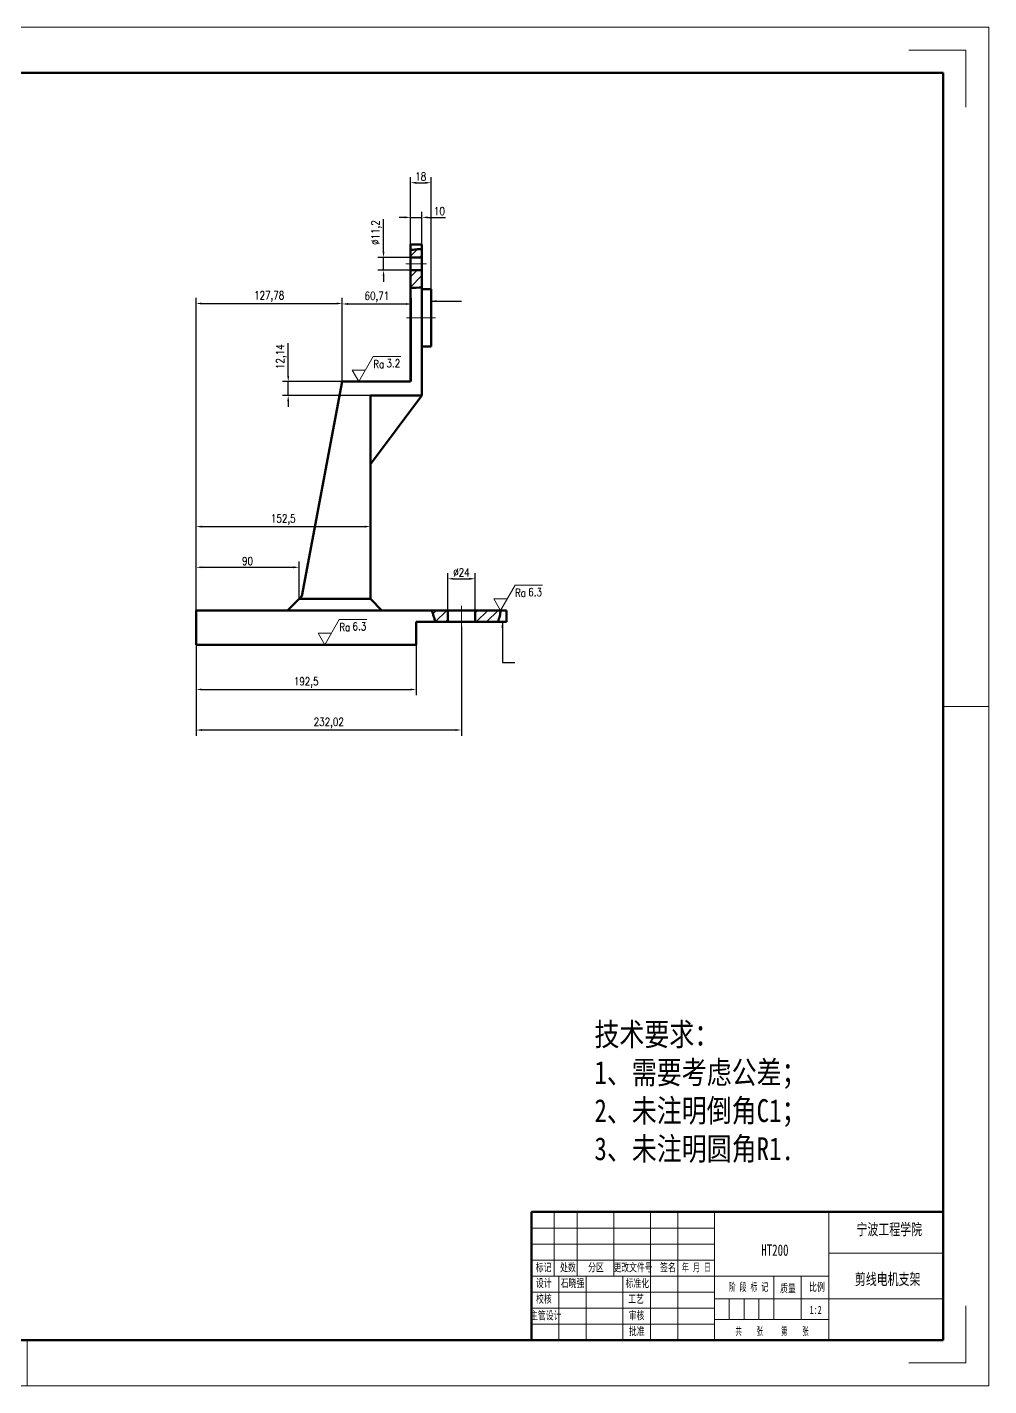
# Model space of a CAD drawing. Header units: millimetres. Extents: x 0 to 841, y 0 to 594.
# Drawn here: x 421 to 841, y 0 to 594 of the extents above; entities that cross this region are included whole.
import ezdxf

# ---------------------------------------------------------------- set-up
doc = ezdxf.new("R2010")
doc.units = ezdxf.units.MM
doc.header["$PDSIZE"] = -1
doc.linetypes.add('CENTERX2', pattern=[20.32, 12.7, -2.54, 2.54, -2.54])
doc.layers.get('0').update_dxf_attribs({"lineweight": 0})
doc.layers.get('Defpoints').update_dxf_attribs({"lineweight": 0})
for name, color, linetype, lineweight in [('中心线', 1, 'CENTERX2', 0), ('剖面线', 4, 'Continuous', 0), ('尺寸线', 3, 'Continuous', 0), ('文字', 4, 'Continuous', 0), ('符号', 6, 'Continuous', 0), ('粗实线', 255, 'Continuous', 50), ('细实线', 7, 'Continuous', 0)]:
    doc.layers.add(name, color=color, linetype=linetype, lineweight=lineweight)
doc.styles.add('SLDTEXTSTYLE0', font='TXT', dxfattribs={"width": 0.7, "bigfont": 'bigfont'})
doc.styles.add('SLDTEXTSTYLE1', font='TXT', dxfattribs={"width": 0.7})
doc.styles.add('SLDTEXTSTYLE2', font='TXT', dxfattribs={"width": 0.566667, "bigfont": 'bigfont'})
doc.styles.add('SLDTEXTSTYLE3', font='TXT', dxfattribs={"width": 0.614286, "bigfont": 'bigfont'})
doc.styles.add('SLDTEXTSTYLE4', font='TXT', dxfattribs={"width": 0.62, "bigfont": 'bigfont'})
doc.styles.get("Standard").update_dxf_attribs({"font": 'txt.shx', "width": 0.8})
doc.dimstyles.new('副本 ISO-25', dxfattribs={"dimtxt": 3.5, "dimasz": 2.5, "dimexe": 2.5, "dimexo": 0, "dimgap": 1, "dimtad": 1, "dimlfac": 2, "dimtxsty": 'Standard', "dimcen": 2.5, "dimclrd": 3, "dimclre": 3, "dimclrt": 256, "dimadec": 0, "dimazin": 0, "dimtfac": 1, "dimtmove": 0, "dimatfit": 3, "dimfxl": 0, "dimarcsym": 0})

# ---------------------------------------------------------------- blocks, each defined once
blk = doc.blocks.new('*D86')
at = {"layer": 'Defpoints', "color": 0}
for p in [(593.12, 510.84), (588.12, 499.03), (593.12, 499.03)]:
    blk.add_point(p, dxfattribs=at)
at = {"layer": '尺寸线', "color": 3, "lineweight": -2}
for p, q in [((585.62, 510.84), (583.12, 510.84)), ((588.12, 499.03), (588.12, 513.34)), ((588.12, 510.84), (593.12, 510.84)), ((593.12, 499.03), (593.12, 513.34)), ((595.62, 510.84), (603.39, 510.84))]:
    blk.add_line(p, q, dxfattribs=at)
at = {"layer": '尺寸线', "color": 3}
for points in [[(585.62, 511.26), (585.62, 510.43), (588.12, 510.84)], [(595.62, 511.26), (595.62, 510.43), (593.12, 510.84)]]:
    blk.add_solid(points, dxfattribs=at)
at = {"layer": '尺寸线', "insert": (600.76, 513.59), "char_height": 3.5, "attachment_point": 5}
blk.add_mtext('10', dxfattribs=at)
blk = doc.blocks.new('*D87')
at = {"layer": 'Defpoints', "color": 0}
for p in [(597.12, 525.99), (588.12, 499.03), (597.12, 479.45)]:
    blk.add_point(p, dxfattribs=at)
at = {"layer": '尺寸线', "color": 3, "lineweight": -2}
for p, q in [((588.12, 499.03), (588.12, 528.49)), ((590.62, 525.99), (594.62, 525.99)), ((597.12, 479.45), (597.12, 528.49))]:
    blk.add_line(p, q, dxfattribs=at)
at = {"layer": '尺寸线', "color": 3}
for points in [[(590.62, 526.41), (590.62, 525.57), (588.12, 525.99)], [(594.62, 526.41), (594.62, 525.57), (597.12, 525.99)]]:
    blk.add_solid(points, dxfattribs=at)
at = {"layer": '尺寸线', "insert": (592.62, 528.74), "char_height": 3.5, "attachment_point": 5}
blk.add_mtext('18', dxfattribs=at)
blk = doc.blocks.new('*D88')
at = {"layer": 'Defpoints', "color": 0}
for p in [(576.34, 493.3), (588.12, 493.3), (588.12, 487.7)]:
    blk.add_point(p, dxfattribs=at)
at = {"layer": '尺寸线', "color": 3, "lineweight": -2}
for p, q in [((576.34, 495.8), (576.34, 510.1)), ((588.12, 493.3), (573.84, 493.3)), ((576.34, 487.7), (576.34, 493.3)), ((588.12, 487.7), (573.84, 487.7)), ((576.34, 485.2), (576.34, 482.7))]:
    blk.add_line(p, q, dxfattribs=at)
at = {"layer": '尺寸线', "color": 3}
for points in [[(575.92, 495.8), (576.75, 495.8), (576.34, 493.3)], [(575.92, 485.2), (576.75, 485.2), (576.34, 487.7)]]:
    blk.add_solid(points, dxfattribs=at)
at = {"layer": '尺寸线', "insert": (573.29, 504.2), "char_height": 3.5, "attachment_point": 5, "rotation": 90}
blk.add_mtext('%%C11,2', dxfattribs=at)
blk = doc.blocks.new('*D89')
at = {"layer": 'Defpoints', "color": 0}
for p in [(588.62, 472.98), (558.27, 439.03), (588.62, 439.03)]:
    blk.add_point(p, dxfattribs=at)
at = {"layer": '尺寸线', "color": 3, "lineweight": -2}
for p, q in [((558.27, 439.03), (558.27, 475.48)), ((588.62, 439.03), (588.62, 475.48)), ((560.77, 472.98), (586.12, 472.98))]:
    blk.add_line(p, q, dxfattribs=at)
at = {"layer": '尺寸线', "color": 3}
for points in [[(560.77, 473.4), (560.77, 472.56), (558.27, 472.98)], [(586.12, 473.4), (586.12, 472.56), (588.62, 472.98)]]:
    blk.add_solid(points, dxfattribs=at)
at = {"layer": '尺寸线', "insert": (573.45, 476.02), "char_height": 3.5, "attachment_point": 5}
blk.add_mtext('60,71', dxfattribs=at)
blk = doc.blocks.new('*D90')
at = {"layer": 'Defpoints', "color": 0}
for p in [(534.65, 439.03), (558.27, 439.03), (570.63, 432.96)]:
    blk.add_point(p, dxfattribs=at)
at = {"layer": '尺寸线', "color": 3, "lineweight": -2}
for p, q in [((534.65, 441.53), (534.65, 455.83)), ((558.27, 439.03), (532.15, 439.03)), ((534.65, 432.96), (534.65, 439.03)), ((570.63, 432.96), (532.15, 432.96)), ((534.65, 430.46), (534.65, 427.96))]:
    blk.add_line(p, q, dxfattribs=at)
at = {"layer": '尺寸线', "color": 3}
for points in [[(534.24, 441.53), (535.07, 441.53), (534.65, 439.03)], [(534.24, 430.46), (535.07, 430.46), (534.65, 432.96)]]:
    blk.add_solid(points, dxfattribs=at)
at = {"layer": '尺寸线', "insert": (531.61, 449.93), "char_height": 3.5, "attachment_point": 5, "rotation": 90}
blk.add_mtext('12,14', dxfattribs=at)
blk = doc.blocks.new('*D91')
at = {"layer": 'Defpoints', "color": 0}
for p in [(558.27, 473.19), (558.27, 439.03), (494.38, 339.03)]:
    blk.add_point(p, dxfattribs=at)
at = {"layer": '尺寸线', "color": 3, "lineweight": -2}
for p, q in [((494.38, 339.03), (494.38, 475.69)), ((558.27, 439.03), (558.27, 475.69)), ((496.88, 473.19), (555.77, 473.19))]:
    blk.add_line(p, q, dxfattribs=at)
at = {"layer": '尺寸线', "color": 3}
for points in [[(496.88, 473.61), (496.88, 472.77), (494.38, 473.19)], [(555.77, 473.61), (555.77, 472.77), (558.27, 473.19)]]:
    blk.add_solid(points, dxfattribs=at)
at = {"layer": '尺寸线', "insert": (526.33, 476.23), "char_height": 3.5, "attachment_point": 5}
blk.add_mtext('127,78', dxfattribs=at)
blk = doc.blocks.new('*D92')
at = {"layer": 'Defpoints', "color": 0}
for p in [(570.63, 375.65), (494.38, 339.03), (570.63, 344.03)]:
    blk.add_point(p, dxfattribs=at)
at = {"layer": '尺寸线', "color": 3, "lineweight": -2}
for p, q in [((494.38, 339.03), (494.38, 378.15)), ((496.88, 375.65), (568.13, 375.65)), ((570.63, 344.03), (570.63, 378.15))]:
    blk.add_line(p, q, dxfattribs=at)
at = {"layer": '尺寸线', "color": 3}
for points in [[(496.88, 376.06), (496.88, 375.23), (494.38, 375.65)], [(568.13, 376.06), (568.13, 375.23), (570.63, 375.65)]]:
    blk.add_solid(points, dxfattribs=at)
at = {"layer": '尺寸线', "insert": (532.51, 378.69), "char_height": 3.5, "attachment_point": 5}
blk.add_mtext('152,5', dxfattribs=at)
blk = doc.blocks.new('*D93')
at = {"layer": 'Defpoints', "color": 0}
for p in [(539.38, 357.86), (494.38, 339.03), (539.38, 344.03)]:
    blk.add_point(p, dxfattribs=at)
at = {"layer": '尺寸线', "color": 3, "lineweight": -2}
for p, q in [((494.38, 339.03), (494.38, 360.36)), ((496.88, 357.86), (536.88, 357.86)), ((539.38, 344.03), (539.38, 360.36))]:
    blk.add_line(p, q, dxfattribs=at)
at = {"layer": '尺寸线', "color": 3}
for points in [[(496.88, 358.28), (496.88, 357.44), (494.38, 357.86)], [(536.88, 358.28), (536.88, 357.44), (539.38, 357.86)]]:
    blk.add_solid(points, dxfattribs=at)
at = {"layer": '尺寸线', "insert": (516.88, 360.61), "char_height": 3.5, "attachment_point": 5}
blk.add_mtext('90', dxfattribs=at)
blk = doc.blocks.new('*D94')
at = {"layer": 'Defpoints', "color": 0}
for p in [(494.38, 324.03), (590.63, 324.03), (590.63, 304.45)]:
    blk.add_point(p, dxfattribs=at)
at = {"layer": '尺寸线', "color": 3, "lineweight": -2}
for p, q in [((494.38, 324.03), (494.38, 301.95)), ((590.63, 324.03), (590.63, 301.95)), ((496.88, 304.45), (588.13, 304.45))]:
    blk.add_line(p, q, dxfattribs=at)
at = {"layer": '尺寸线', "color": 3}
for points in [[(496.88, 304.87), (496.88, 304.04), (494.38, 304.45)], [(588.13, 304.87), (588.13, 304.04), (590.63, 304.45)]]:
    blk.add_solid(points, dxfattribs=at)
at = {"layer": '尺寸线', "insert": (542.51, 307.49), "char_height": 3.5, "attachment_point": 5}
blk.add_mtext('192,5', dxfattribs=at)
blk = doc.blocks.new('*D95')
at = {"layer": 'Defpoints', "color": 0}
for p in [(610.39, 332.03), (494.38, 324.03), (494.38, 286.72)]:
    blk.add_point(p, dxfattribs=at)
at = {"layer": '尺寸线', "color": 3, "lineweight": -2}
for p, q in [((610.39, 332.03), (610.39, 284.22)), ((494.38, 324.03), (494.38, 284.22)), ((607.89, 286.72), (496.88, 286.72))]:
    blk.add_line(p, q, dxfattribs=at)
at = {"layer": '尺寸线', "color": 3}
for points in [[(496.88, 287.14), (496.88, 286.31), (494.38, 286.72)], [(607.89, 287.14), (607.89, 286.31), (610.39, 286.72)]]:
    blk.add_solid(points, dxfattribs=at)
at = {"layer": '尺寸线', "insert": (552.39, 289.77), "char_height": 3.5, "attachment_point": 5}
blk.add_mtext('232,02', dxfattribs=at)
blk = doc.blocks.new('*D96')
at = {"layer": 'Defpoints', "color": 0}
for p in [(616.39, 352.85), (604.39, 339.03), (616.39, 339.03)]:
    blk.add_point(p, dxfattribs=at)
at = {"layer": '尺寸线', "color": 3, "lineweight": -2}
for p, q in [((604.39, 339.03), (604.39, 355.35)), ((606.89, 352.85), (613.89, 352.85)), ((616.39, 339.03), (616.39, 355.35))]:
    blk.add_line(p, q, dxfattribs=at)
at = {"layer": '尺寸线', "color": 3}
for points in [[(606.89, 353.27), (606.89, 352.44), (604.39, 352.85)], [(613.89, 353.27), (613.89, 352.44), (616.39, 352.85)]]:
    blk.add_solid(points, dxfattribs=at)
at = {"layer": '尺寸线', "insert": (610.39, 355.6), "char_height": 3.5, "attachment_point": 5}
blk.add_mtext('%%C24', dxfattribs=at)
blk = doc.blocks.new('biamancucaodu')
at = {"layer": '符号'}
for p, q in [((0, 0), (6.35, 11)), ((6.35, 11), (18.35, 11)), ((-2.89, 5), (2.89, 5)), ((-2.89, 5), (2.89, 5)), ((-2.89, 5), (0, 0))]:
    blk.add_line(p, q, dxfattribs=at)
at = {"layer": '符号', "insert": (6.35, 9.41), "char_height": 3.5, "attachment_point": 1}
blk.add_mtext_dynamic_manual_height_columns('Ra', width=13.1483, gutter_width=25, heights=[0], dxfattribs=at)
at = {"layer": '符号', "width": 0.8}
blk.add_attdef('RA', (12.13, 6.26), '', height=3.5, dxfattribs=at)

msp = doc.modelspace()

# ---------------------------------------------------------------- hatches: boundary and pattern name
at = {"layer": '剖面线'}
h = msp.add_hatch(dxfattribs=at)
h.set_pattern_fill('ANSI31', color=256, angle=3e-322, style=0)
edge = h.paths.add_edge_path(flags=0)
edge.add_spline(control_points=[(593.1246, 496.9561), (591.4488, 496.953), (589.7667, 496.8044), (588.1246, 496.5139)], knot_values=[0, 0, 0, 0, 0.01005521, 0.01005521, 0.01005521, 0.01005521], weights=[1, 1, 1, 1], degree=3, periodic=0)
edge.add_spline(control_points=[(588.1246, 496.5139), (588.9031, 496.6516), (590.5634, 496.8778), (592.2373, 496.9544), (593.1246, 496.9561)], knot_values=[0.54348719, 0.54348719, 0.54348719, 0.54348719, 0.57370403, 0.60761787, 0.60761787, 0.60761787, 0.60761787], weights=[1, 1, 1, 1, 1], degree=3, periodic=0)
h = msp.add_hatch(dxfattribs=at)
h.set_pattern_fill('ANSI31', color=256, angle=3e-322, style=0)
edge = h.paths.add_edge_path(flags=0)
edge.add_spline(control_points=[(593.1246, 496.9561), (592.2373, 496.9544), (590.5634, 496.8778), (588.9031, 496.6516), (588.1246, 496.5139)], knot_values=[0.39238213, 0.39238213, 0.39238213, 0.39238213, 0.42629597, 0.45651281, 0.45651281, 0.45651281, 0.45651281], weights=[1, 1, 1, 1, 1], degree=3, periodic=0)
edge.add_line((588.1246, 496.5139), (588.1246, 493.2999))
edge.add_line((588.1246, 493.2999), (593.1246, 493.2999))
edge.add_line((593.1246, 493.2999), (593.1246, 496.9561))
h = msp.add_hatch(dxfattribs=at)
h.set_pattern_fill('ANSI31', color=256, angle=3e-322, style=0)
edge = h.paths.add_edge_path(flags=0)
edge.add_line((593.1246, 487.6999), (588.1246, 487.6999))
edge.add_line((588.1246, 487.6999), (588.1246, 480.0693))
edge.add_spline(control_points=[(588.1246, 480.0693), (589.841, 480.0101), (591.4924, 480.0359), (593.1246, 480.2378)], knot_values=[0.89222649, 0.89222649, 0.89222649, 0.89222649, 0.95672619, 0.95672619, 0.95672619, 0.95672619], weights=[1, 1, 1, 1], degree=3, periodic=0)
edge.add_line((593.1246, 480.2378), (593.1246, 487.6999))
h = msp.add_hatch(dxfattribs=at)
h.set_pattern_fill('ANSI31', color=256, angle=3e-322, style=0)
edge = h.paths.add_edge_path(flags=0)
edge.add_spline(control_points=[(593.1246, 480.2378), (591.4924, 480.0359), (589.841, 480.0101), (588.1246, 480.0693)], knot_values=[0.04327381, 0.04327381, 0.04327381, 0.04327381, 0.10777351, 0.10777351, 0.10777351, 0.10777351], weights=[1, 1, 1, 1], degree=3, periodic=0)
edge.add_spline(control_points=[(588.1246, 480.0693), (589.841, 480.0101), (591.4924, 480.0359), (593.1246, 480.2378)], knot_values=[0.89222649, 0.89222649, 0.89222649, 0.89222649, 0.95672619, 0.95672619, 0.95672619, 0.95672619], weights=[1, 1, 1, 1], degree=3, periodic=0)
h = msp.add_hatch(dxfattribs=at)
h.set_pattern_fill('ANSI31', color=256, angle=3e-322, style=0)
edge = h.paths.add_edge_path(flags=0)
edge.add_line((604.3905, 339.0299), (597.3896, 339.0299))
edge.add_spline(control_points=[(597.3896, 339.0299), (598.0079, 337.3856), (598.5583, 335.7167), (598.9127, 334.0299)], knot_values=[0.9115665, 0.9115665, 0.9115665, 0.9115665, 0.94905905, 0.94905905, 0.94905905, 0.94905905], weights=[1, 1, 1, 1], degree=3, periodic=0)
edge.add_line((598.9127, 334.0299), (604.3905, 334.0299))
edge.add_line((604.3905, 334.0299), (604.3905, 339.0299))
h = msp.add_hatch(dxfattribs=at)
h.set_pattern_fill('ANSI31', color=256, angle=3e-322, style=0)
edge = h.paths.add_edge_path(flags=0)
edge.add_spline(control_points=[(597.3896, 339.0299), (598.0079, 337.3856), (598.5583, 335.7167), (598.9127, 334.0299)], knot_values=[0.9115665, 0.9115665, 0.9115665, 0.9115665, 0.94905905, 0.94905905, 0.94905905, 0.94905905], weights=[1, 1, 1, 1], degree=3, periodic=0)
edge.add_spline(control_points=[(598.9127, 334.0299), (598.5583, 335.7167), (598.0079, 337.3856), (597.3896, 339.0299)], knot_values=[0.05094095, 0.05094095, 0.05094095, 0.05094095, 0.0884335, 0.0884335, 0.0884335, 0.0884335], weights=[1, 1, 1, 1], degree=3, periodic=0)
h = msp.add_hatch(dxfattribs=at)
h.set_pattern_fill('ANSI31', color=256, angle=3e-322, style=0)
edge = h.paths.add_edge_path(flags=0)
edge.add_line((627.4903, 339.0299), (616.3905, 339.0299))
edge.add_line((616.3905, 339.0299), (616.3905, 334.0299))
edge.add_line((616.3905, 334.0299), (626.4384, 334.0299))
edge.add_spline(control_points=[(626.4384, 334.0299), (626.657, 334.9044), (627.2537, 336.5348), (627.4584, 338.2132), (627.4903, 339.0299)], knot_values=[0.2932336, 0.2932336, 0.2932336, 0.2932336, 0.31393082, 0.33315939, 0.33315939, 0.33315939, 0.33315939], weights=[1, 1, 1, 1, 1], degree=3, periodic=0)
h = msp.add_hatch(dxfattribs=at)
h.set_pattern_fill('ANSI31', color=256, angle=3e-322, style=0)
edge = h.paths.add_edge_path(flags=0)
edge.add_spline(control_points=[(627.4903, 339.0299), (627.4584, 338.2132), (627.2537, 336.5348), (626.657, 334.9044), (626.4384, 334.0299)], knot_values=[0.66684061, 0.66684061, 0.66684061, 0.66684061, 0.68606918, 0.7067664, 0.7067664, 0.7067664, 0.7067664], weights=[1, 1, 1, 1, 1], degree=3, periodic=0)
edge.add_spline(control_points=[(626.4384, 334.0299), (626.657, 334.9044), (627.2537, 336.5348), (627.4584, 338.2132), (627.4903, 339.0299)], knot_values=[0.2932336, 0.2932336, 0.2932336, 0.2932336, 0.31393082, 0.33315939, 0.33315939, 0.33315939, 0.33315939], weights=[1, 1, 1, 1, 1], degree=3, periodic=0)

# ---------------------------------------------------------------- linework, layer by layer
for p, q in [((841.0102, 594.0014), (0.0102, 594.0014)), ((841.0102, 0.0014), (841.0102, 594.0014)), ((831.0102, 584.0014), (806.0102, 584.0014)), ((831.0102, 584.0014), (831.0102, 559.0014)), ((821.0102, 297.0014), (841.0102, 297.0014)), ((831.0102, 10.0014), (831.0102, 35.0014)), ((420.5102, 20.0014), (420.5102, 0.0014)), ((831.0102, 10.0014), (806.0102, 10.0014)), ((0.0102, 0.0014), (841.0102, 0.0014))]:
    msp.add_line(p, q)
at = {"layer": '中心线'}
for p, q in [((586.1246, 490.4999), (595.1246, 490.4999)), ((599.1246, 466.9464), (586.1246, 466.9464)), ((610.3905, 332.0299), (610.3905, 341.0299))]:
    msp.add_line(p, q, dxfattribs=at)
at = {"layer": '粗实线'}
for p, q in [((821.0102, 574.0014), (20.0102, 574.0014)), ((821.0102, 20.0014), (821.0102, 574.0014)), ((588.1246, 499.0299), (593.1246, 499.0299)), ((588.1246, 496.5139), (588.1246, 499.0299)), ((593.1246, 499.0299), (593.1246, 496.9561)), ((588.1246, 493.2999), (588.1246, 496.5139)), ((588.1246, 493.2999), (593.1246, 493.2999)), ((588.1246, 493.2999), (588.1246, 487.6999)), ((593.1246, 496.9561), (593.1246, 493.2999)), ((593.1246, 487.6999), (593.1246, 493.2999)), ((593.1246, 487.6999), (588.1246, 487.6999)), ((588.1246, 480.0693), (588.1246, 487.6999)), ((593.1246, 487.6999), (593.1246, 480.2378)), ((588.1246, 480.0693), (588.1246, 439.0299)), ((593.1246, 432.9595), (593.1246, 480.2378)), ((597.1246, 479.4464), (593.1246, 479.4464)), ((597.1246, 479.4464), (597.1246, 454.4464)), ((593.1246, 454.4464), (597.1246, 454.4464)), ((540.5457, 345.1942), (558.2702, 439.0299)), ((588.1246, 439.0299), (558.2702, 439.0299)), ((570.6313, 432.9595), (593.1246, 432.9595)), ((570.6313, 344.0299), (570.6313, 432.9595)), ((593.1246, 432.9595), (570.6313, 402.9595)), ((540.5457, 345.1942), (539.3813, 344.0299)), ((494.3813, 324.0299), (494.3813, 339.0299)), ((494.3813, 339.0299), (597.3896, 339.0299)), ((534.3813, 339.0299), (539.3813, 344.0299)), ((539.3813, 344.0299), (570.6313, 344.0299)), ((575.6313, 339.0299), (570.6313, 344.0299)), ((604.3905, 339.0299), (597.3896, 339.0299)), ((604.3905, 334.0299), (604.3905, 339.0299)), ((616.3905, 339.0299), (604.3905, 339.0299)), ((616.3905, 339.0299), (616.3905, 334.0299)), ((627.4903, 339.0299), (616.3905, 339.0299)), ((627.4903, 339.0299), (630.1496, 339.0299)), ((630.1496, 339.0299), (630.1496, 334.0299)), ((590.6313, 334.0299), (598.9127, 334.0299)), ((590.6313, 324.0299), (590.6313, 334.0299)), ((604.3905, 334.0299), (598.9127, 334.0299)), ((616.3905, 334.0299), (604.3905, 334.0299)), ((626.4384, 334.0299), (616.3905, 334.0299)), ((626.4384, 334.0299), (630.1496, 334.0299)), ((494.3813, 324.0299), (590.6313, 324.0299)), ((641.0102, 76.0014), (821.0102, 76.0014)), ((641.0102, 20.0014), (641.0102, 76.0014)), ((20.0102, 20.0014), (821.0102, 20.0014))]:
    msp.add_line(p, q, dxfattribs=at)
for points, knots in [([(593.1246, 496.9561), (592.2823, 496.9545), (591.4445, 496.918), (589.7781, 496.7707), (588.9495, 496.6598), (588.1246, 496.5139)], [0, 0, 0, 0, 0.5, 0.5, 1, 1, 1, 1]), ([(626.4384, 334.0299), (626.657, 334.9044), (627.2537, 336.5348), (627.4584, 338.2132), (627.4903, 339.0299)], [0.2932336026, 0.2932336026, 0.2932336026, 0.2932336026, 0.3139308167, 0.3331593934, 0.3331593934, 0.3331593934, 0.3331593934])]:
    msp.add_open_spline(points, degree=3, knots=knots, dxfattribs=at)
for points in [[(588.1246, 480.0693), (589.841, 480.0101), (591.4924, 480.0359), (593.1246, 480.2378)], [(597.3896, 339.0299), (598.0079, 337.3856), (598.5583, 335.7167), (598.9127, 334.0299)]]:
    msp.add_open_spline(points, degree=3, dxfattribs=at)
at = {"layer": '细实线'}
for p, q in [((651.0102, 76.0014), (651.0102, 48.0014)), ((661.0102, 76.0014), (661.0102, 48.0014)), ((677.0102, 76.0014), (677.0102, 48.0014)), ((693.0102, 76.0014), (693.0102, 48.0014)), ((705.0102, 76.0014), (705.0102, 20.0014)), ((721.0102, 76.0014), (721.0102, 20.0014)), ((771.0102, 20.0014), (771.0102, 76.0014)), ((821.0102, 76.0014), (821.0102, 20.0014)), ((641.0102, 69.0014), (721.0102, 69.0014)), ((641.0102, 62.0014), (721.0102, 62.0014)), ((641.0102, 55.0014), (721.0102, 55.0014)), ((771.0102, 58.0014), (821.0102, 58.0014)), ((641.0102, 48.0014), (771.0102, 48.0014)), ((653.0102, 48.0014), (653.0102, 20.0014)), ((665.0102, 48.0014), (665.0102, 20.0014)), ((681.0102, 48.0014), (681.0102, 20.0014)), ((693.0102, 48.0014), (693.0102, 20.0014)), ((747.0102, 29.0014), (747.0102, 48.0014)), ((759.0102, 29.0014), (759.0102, 48.0014)), ((641.0102, 41.0014), (721.0102, 41.0014)), ((721.0102, 38.0014), (771.0102, 38.0014)), ((727.5102, 38.0014), (727.5102, 29.0014)), ((734.0102, 38.0014), (734.0102, 29.0014)), ((740.5102, 38.0014), (740.5102, 29.0014)), ((771.0102, 38.0014), (821.0102, 38.0014)), ((641.0102, 34.0014), (721.0102, 34.0014)), ((641.0102, 27.0014), (721.0102, 27.0014)), ((721.0102, 29.0014), (771.0102, 29.0014)), ((821.0102, 20.0014), (641.0102, 20.0014))]:
    msp.add_line(p, q, dxfattribs=at)

# ---------------------------------------------------------------- block references
at = {"layer": '尺寸线'}
for p, values in [((565.4845, 439.0299), {'RA': '3.2'}), ((627.4903, 339.0299), {'RA': '6.3'}), ((550.6573, 324.0299), {'RA': '6.3'})]:
    msp.add_blockref('biamancucaodu', p, dxfattribs=at).add_auto_attribs(values)

# ---------------------------------------------------------------- texts
at = {"layer": '文字', "insert": (668.5531, 158.6731), "char_height": 10, "attachment_point": 1}
msp.add_mtext_dynamic_manual_height_columns('{\\fSimSun|b0|i0|c134|p2;技术要求：\\P1、需要考虑公差；\\P2、未注明倒角C1；\\P3、未注明圆角R1.}', width=158.653632, gutter_width=25, heights=[0], dxfattribs=at)
at = {"layer": '符号', "attachment_point": 2}
for s, insert, char_height, style in [('{\\fFangSong_GB2312|b0|i0|c134|p49;宁波工程学院}', (797.478, 70.9333), 5, 'SLDTEXTSTYLE0'), ('{\\fFangSong_GB2312|b0|i0|c134|p49;HT200}', (747.4644, 61.8453), 5, 'SLDTEXTSTYLE1'), ('{\\fFangSong_GB2312|b0|i0|c134|p49;标记}', (646.3198, 53.5236), 3.5, 'SLDTEXTSTYLE0'), ('{\\fFangSong_GB2312|b0|i0|c134|p49;处数}', (656.964, 53.5236), 3.5, 'SLDTEXTSTYLE0'), ('{\\fFangSong_GB2312|b0|i0|c134|p49;分区}', (669.231, 53.5253), 3.5, 'SLDTEXTSTYLE0'), ('{\\fFangSong_GB2312|b0|i0|c134|p49;更改文件号}', (685.3967, 53.5236), 3.5, 'SLDTEXTSTYLE0'), ('{\\fFangSong_GB2312|b0|i0|c134|p49;签名}', (700.6972, 53.5236), 3.5, 'SLDTEXTSTYLE0'), ('{\\fFangSong_GB2312|b0|i0|c134|p49;年 月 日}', (713.1789, 53.5236), 3.5, 'SLDTEXTSTYLE4'), ('{\\fFangSong_GB2312|b0|i0|c134|p49;剪线电机支架}', (796.7767, 49.1387), 5, 'SLDTEXTSTYLE0'), ('{\\fFangSong_GB2312|b0|i0|c134|p49;设计}', (646.4119, 46.6645), 3.5, 'SLDTEXTSTYLE0'), ('{\\fFangSong_GB2312|b0|i0|c134|p49;石晓强}', (658.9526, 46.6645), 3.5, 'SLDTEXTSTYLE0'), ('{\\fFangSong_GB2312|b0|i0|c134|p49;标准化}', (687.316, 46.598), 3.5, 'SLDTEXTSTYLE0'), ('{\\fFangSong_GB2312|b0|i0|c134|p49;阶 段 标 记}', (735.9255, 44.9744), 3.5, 'SLDTEXTSTYLE3'), ('{\\fFangSong_GB2312|b0|i0|c134|p49;质量}', (753.1735, 44.3657), 3.5, 'SLDTEXTSTYLE0'), ('{\\fFangSong_GB2312|b0|i0|c134|p49;比例}', (765.8518, 44.9744), 3.5, 'SLDTEXTSTYLE0'), ('{\\fFangSong_GB2312|b0|i0|c134|p49;校核}', (646.4545, 39.7853), 3.5, 'SLDTEXTSTYLE0'), ('{\\fFangSong_GB2312|b0|i0|c134|p49;工艺}', (686.7666, 39.749), 3.5, 'SLDTEXTSTYLE0'), ('{\\fFangSong_GB2312|b0|i0|c134|p49;主管设计}', (647.2729, 32.5056), 3.5, 'SLDTEXTSTYLE0'), ('{\\fFangSong_GB2312|b0|i0|c134|p49;审核}', (686.9772, 32.5056), 3.5, 'SLDTEXTSTYLE0'), ('{\\fFangSong_GB2312|b0|i0|c134|p49;1:2}', (765.2976, 34.9679), 3.5, 'SLDTEXTSTYLE1'), ('{\\fFangSong_GB2312|b0|i0|c134|p49;批准}', (687.066, 25.6292), 3.5, 'SLDTEXTSTYLE0'), ('{\\fFangSong_GB2312|b0|i0|c134|p49;共    张}', (736.2229, 25.6378), 3.5, 'SLDTEXTSTYLE2'), ('{\\fFangSong_GB2312|b0|i0|c134|p49;第    张}', (756.1805, 25.6378), 3.5, 'SLDTEXTSTYLE2')]:
    msp.add_mtext(s, dxfattribs=dict(at, insert=insert, char_height=char_height, style=style))

# ---------------------------------------------------------------- dimensions: what is measured, and where the dimension line sits
at = {"layer": '尺寸线'}
for base, p1, p2, picture, middle in [((597.1246, 525.9907), (588.1246, 499.0299), (597.1246, 479.4464), '*D87', (592.6246, 528.7407)), ((593.1246, 510.8417), (588.1246, 499.0299), (593.1246, 499.0299), '*D86', (600.758, 513.5917)), ((558.2702, 473.1896), (494.3813, 339.0299), (558.2702, 439.0299), '*D91', (526.3258, 476.2312)), ((570.6313, 375.6469), (494.3813, 339.0299), (570.6313, 344.0299), '*D92', (532.5063, 378.6886)), ((539.3813, 357.8584), (494.3813, 339.0299), (539.3813, 344.0299), '*D93', (516.8813, 360.6084)), ((494.3813, 286.7238), (610.3905, 332.0299), (494.3813, 324.0299), '*D95', (552.3859, 289.7655)), ((590.6313, 304.4518), (494.3813, 324.0299), (590.6313, 324.0299), '*D94', (542.5063, 307.4935))]:
    dim = msp.add_linear_dim(base=base, p1=p1, p2=p2, dimstyle='副本 ISO-25', dxfattribs=at)
    dim.commit()
    dim.dimension.update_dxf_attribs({"geometry": picture, "text_midpoint": middle})
dim = msp.add_linear_dim(base=(576.3354, 493.2999), p1=(588.1246, 487.6999), p2=(588.1246, 493.2999), angle=90, text='%%C<>', dimstyle='副本 ISO-25', dxfattribs=at)
dim.commit()
dim.dimension.update_dxf_attribs({"geometry": '*D88', "text_midpoint": (573.2937, 504.1999)})
dim = msp.add_linear_dim(base=(588.6246, 472.9812), p1=(558.2702, 439.0299), p2=(588.6246, 439.0299), dimstyle='副本 ISO-25', dxfattribs=at)
dim.commit()
dim.dimension.update_dxf_attribs({"geometry": '*D89', "text_midpoint": (573.4474, 472.9812), "dimtype": 160})
dim = msp.add_linear_dim(base=(534.6522, 439.0299), p1=(570.6313, 432.9595), p2=(558.2702, 439.0299), angle=90, dimstyle='副本 ISO-25', dxfattribs=at)
dim.commit()
dim.dimension.update_dxf_attribs({"geometry": '*D90', "text_midpoint": (531.6106, 449.9299)})
dim = msp.add_linear_dim(base=(616.3905, 352.8531), p1=(604.3905, 339.0299), p2=(616.3905, 339.0299), text='%%C<>', dimstyle='副本 ISO-25', dxfattribs=at)
dim.commit()
dim.dimension.update_dxf_attribs({"geometry": '*D96', "text_midpoint": (610.3905, 355.6031)})

# ---------------------------------------------------------------- leaders
for points in [[(597.1246, 474.2551), (610.3781, 474.2551)], [(628.294, 334.0299), (628.294, 316.2672), (633.7851, 316.2672)]]:
    msp.add_leader(points, dimstyle='副本 ISO-25', override={"dimgap": 1, "dimtad": 0}, dxfattribs=at)

doc.saveas('drawing.dxf')
